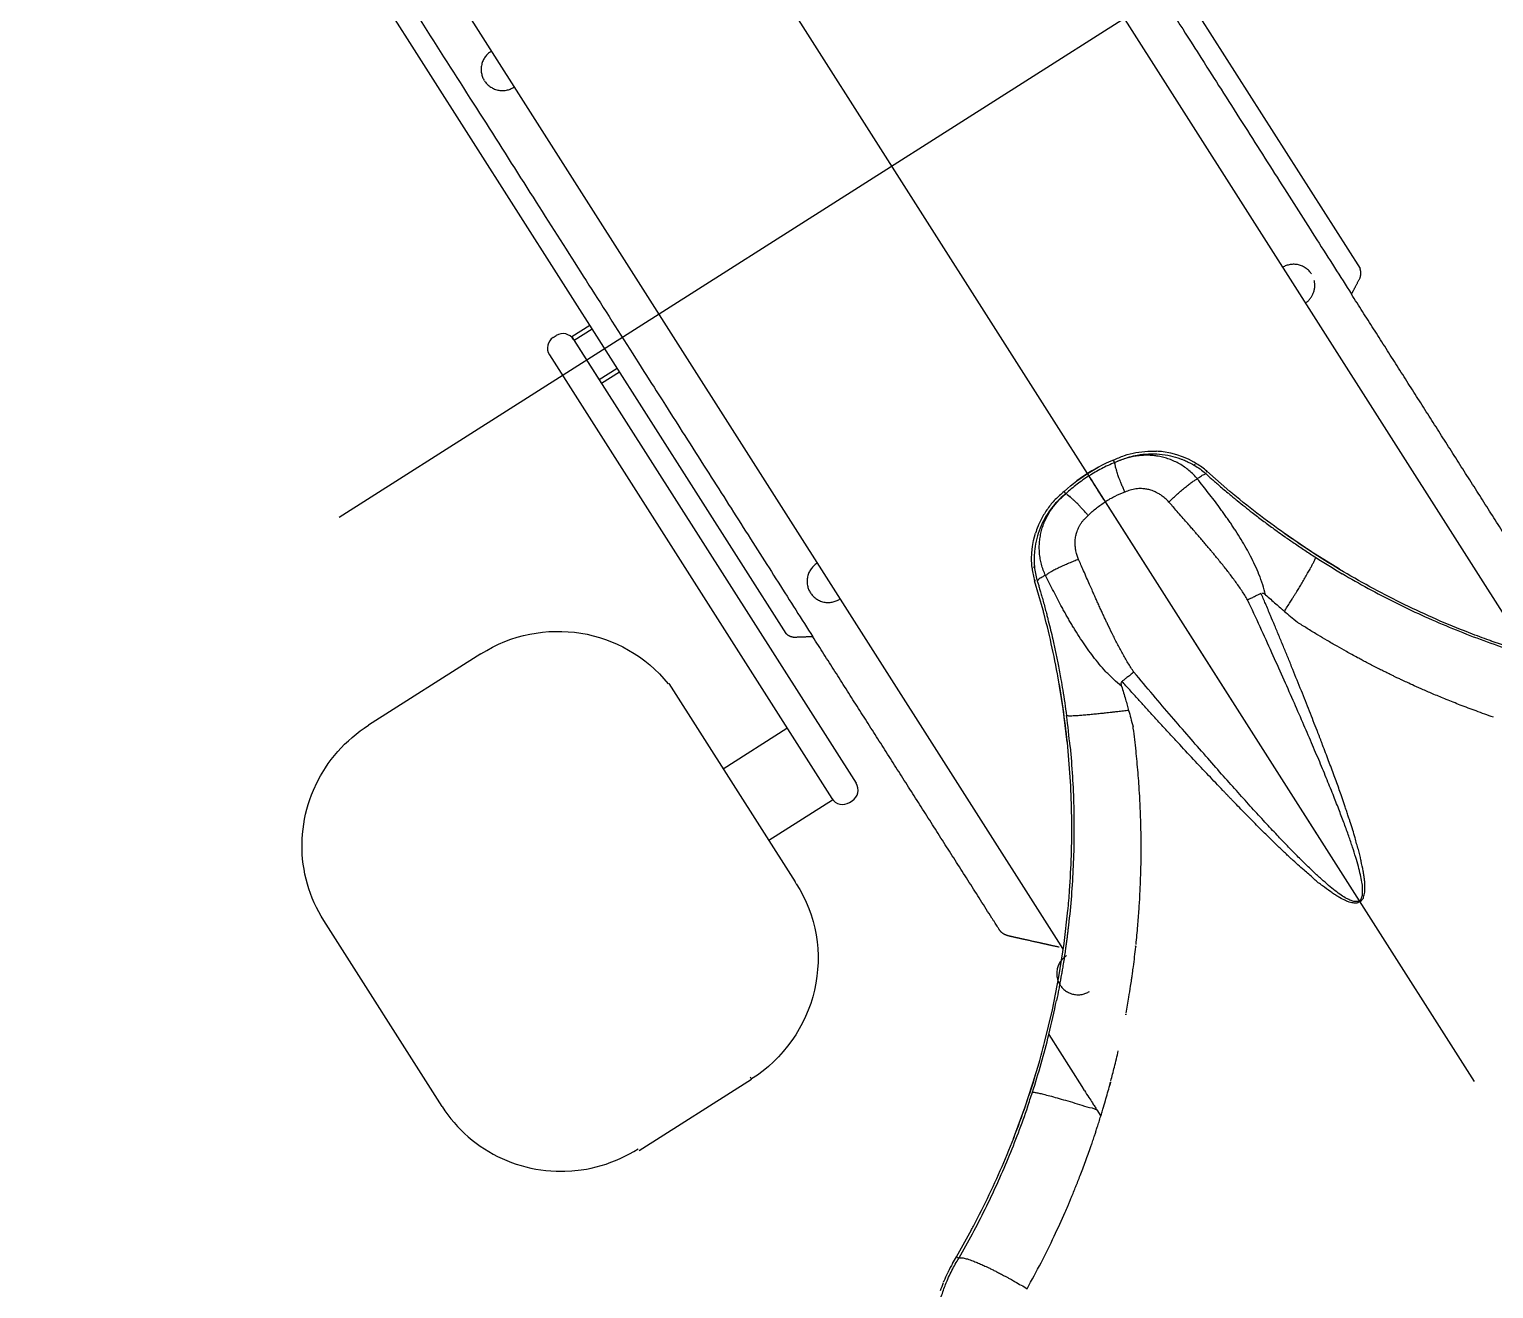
# Model space of a CAD drawing. Header units: millimetres. Extents: x 1145859089 to 1147511753, y -1047484727 to -1047247487.
# Drawn here: x 1147319843.1 to 1147320188.3, y -1047439446.3 to -1047439149.2 of the extents above; entities that cross this region are included whole.
import ezdxf
from ezdxf.xclip import XClip

# ---------------------------------------------------------------- set-up
doc = ezdxf.new("R2010")
doc.units = ezdxf.units.MM
doc.header["$LTSCALE"] = 100
doc.header["$MEASUREMENT"] = 0
doc.header["$XCLIPFRAME"] = 2
doc.linetypes.add('단지배치도$0$CENTER', pattern=[31, 30, -0.5, 0, -0.5])
doc.layers.get('0').update_dxf_attribs({"linetype": 'CONTINUOUS'})
doc.layers.add('XREF', color=135, linetype='CONTINUOUS')
doc.layers.add('단지배치도$0$W240910', color=135, linetype='CONTINUOUS')

# ---------------------------------------------------------------- blocks, each defined once
blk = doc.blocks.new('단지배치도$0$zw$9902')
at = {"layer": '단지배치도$0$W240910', "linetype": '단지배치도$0$CENTER', "ltscale": 50}
for p, q in [((59583, -67511.43), (59911.68, -68028.08)), ((59903.18, -67730.31), (59644.11, -67895.12))]:
    blk.add_line(p, q, dxfattribs=at)
at = {"layer": '단지배치도$0$W240910', "linetype": 'ByBlock', "ltscale": 20}
for p, q in [((59923.98, -67926.31), (59693.78, -67564.47)), ((59754.65, -67631.85), (59884.75, -67836.37)), ((59814.29, -67996.09), (59584.1, -67634.25)), ((59619.34, -67717.94), (59749.44, -67922.45)), ((59703.23, -67849.81), (59699.01, -67852.49)), ((59694.61, -67852.6), (59695.26, -67852.18)), ((59699.01, -67852.49), (59699.56, -67853.36)), ((59699.4, -67853.11), (59765.98, -67957.75)), ((59703.78, -67850.67), (59699.56, -67853.36)), ((59699.56, -67853.36), (59705.44, -67862.6)), ((59693.68, -67856.74), (59760.26, -67961.39)), ((59709.66, -67859.91), (59705.44, -67862.6)), ((59710.21, -67860.78), (59705.99, -67863.46)), ((59705.44, -67862.6), (59705.99, -67863.46)), ((59826.61, -67881.55), (59825.61, -67881.98)), ((59826.88, -67882.14), (59826.61, -67881.55)), ((59840.15, -67879.92), (59838.37, -67879.61)), ((59841.56, -67880.3), (59840.15, -67879.92)), ((59842.94, -67880.77), (59841.56, -67880.3)), ((59844.29, -67881.34), (59842.94, -67880.77)), ((59845.59, -67882.01), (59844.29, -67881.34)), ((59819.49, -67885.4), (59820.26, -67884.89)), ((59820.31, -67884.86), (59819.54, -67885.37)), ((59820.26, -67884.89), (59820.49, -67884.74)), ((59820.49, -67884.74), (59820.31, -67884.86)), ((59820.73, -67884.59), (59820.49, -67884.74)), ((59820.49, -67884.74), (59820.68, -67884.62)), ((59820.49, -67884.74), (59820.84, -67885.29)), ((59820.49, -67884.74), (59820.84, -67885.29)), ((59820.68, -67884.62), (59821.46, -67884.14)), ((59821.51, -67884.11), (59820.73, -67884.59)), ((59821.46, -67884.14), (59822.26, -67883.68)), ((59822.31, -67883.65), (59821.51, -67884.11)), ((59822.26, -67883.68), (59823.07, -67883.23)), ((59823.12, -67883.2), (59822.31, -67883.65)), ((59823.94, -67882.78), (59823.12, -67883.2)), ((59824.77, -67882.37), (59823.94, -67882.78)), ((59825.61, -67881.98), (59824.77, -67882.37)), ((59826.88, -67882.14), (59826.95, -67882.13)), ((59826.98, -67882.12), (59826.95, -67882.13)), ((59827, -67882.12), (59826.98, -67882.12)), ((59827.02, -67882.12), (59827, -67882.12)), ((59827.03, -67882.12), (59827.02, -67882.12)), ((59827.03, -67882.13), (59827.03, -67882.12)), ((59827.03, -67882.13), (59827.03, -67882.13)), ((59846.24, -67882.39), (59845.59, -67882.01)), ((59846.23, -67882.39), (59846.24, -67882.39)), ((59848.65, -67884.19), (59848.65, -67884.19)), ((59854.1, -67888.93), (59848.65, -67884.19)), ((59815.01, -67888.93), (59815.83, -67888.21)), ((59815.83, -67888.21), (59816.53, -67887.61)), ((59816.53, -67887.61), (59817.25, -67887.03)), ((59817.25, -67887.03), (59817.98, -67886.47)), ((59817.98, -67886.47), (59818.73, -67885.93)), ((59818.78, -67885.89), (59818.03, -67886.44)), ((59818.73, -67885.93), (59819.49, -67885.4)), ((59819.54, -67885.37), (59818.78, -67885.89)), ((59821.15, -67885.78), (59820.84, -67885.29)), ((59821.15, -67885.78), (59820.84, -67885.29)), ((59815.43, -67889.43), (59815.01, -67888.93)), ((59815.35, -67889.54), (59815.36, -67889.52)), ((59815.35, -67889.55), (59815.35, -67889.54)), ((59815.35, -67889.55), (59815.35, -67889.55)), ((59815.36, -67889.56), (59815.35, -67889.55)), ((59815.36, -67889.52), (59815.37, -67889.51)), ((59815.37, -67889.51), (59815.39, -67889.48)), ((59815.43, -67889.43), (59815.39, -67889.48)), ((59824.72, -67891.38), (59884.58, -67985.49)), ((59824.72, -67891.38), (59884.58, -67985.49)), ((59807.8, -67900.5), (59808.27, -67898.76)), ((59873.17, -67903.1), (59866.62, -67898.63)), ((59807.38, -67903.39), (59807.54, -67901.94)), ((59807.54, -67901.94), (59807.8, -67900.5)), ((59807.33, -67904.85), (59807.38, -67903.39)), ((59807.39, -67906.31), (59807.33, -67904.85)), ((59879.89, -67907.31), (59873.17, -67903.1)), ((59807.45, -67907.06), (59807.39, -67906.31)), ((59807.45, -67907.06), (59807.45, -67907.06)), ((59808.06, -67910.01), (59808.06, -67910.01)), ((59810.05, -67916.95), (59808.06, -67910.01)), ((59870.01, -67919.81), (59869.98, -67919.79)), ((59870.28, -67919.99), (59870.01, -67919.81)), ((59923.21, -67926.73), (59915.69, -67924.22)), ((59677.53, -67927.24), (59651.05, -67944.08)), ((59814.8, -67940.23), (59813.52, -67932.41)), ((59721.84, -67934.23), (59751.62, -67981.05)), ((59815.76, -67948.1), (59814.8, -67940.23)), ((59646.3, -67947.73), (59647.2, -67946.94)), ((59647.2, -67946.94), (59648.13, -67946.17)), ((59648.13, -67946.17), (59649.08, -67945.44)), ((59649.08, -67945.44), (59650.05, -67944.75)), ((59650.05, -67944.75), (59651.05, -67944.08)), ((59734.63, -67954.35), (59749.69, -67944.77)), ((59831.28, -67944.46), (59831.27, -67944.41)), ((59831.32, -67944.78), (59831.28, -67944.45)), ((59643.01, -67951.21), (59643.79, -67950.3)), ((59643.79, -67950.3), (59644.6, -67949.41)), ((59644.6, -67949.41), (59645.43, -67948.56)), ((59645.43, -67948.56), (59646.3, -67947.73)), ((59639.73, -67956), (59640.88, -67954.11)), ((59640.88, -67954.11), (59641.56, -67953.12)), ((59641.56, -67953.12), (59642.27, -67952.15)), ((59642.27, -67952.15), (59643.01, -67951.21)), ((59638.06, -67959.38), (59638.92, -67957.51)), ((59638.92, -67957.51), (59639.73, -67956)), ((59637.2, -67961.61), (59637.61, -67960.48)), ((59637.61, -67960.48), (59638.06, -67959.38)), ((59880.28, -67960.5), (59879.86, -67959.31)), ((59881.16, -67963.06), (59880.28, -67960.5)), ((59636.22, -67965.05), (59636.5, -67963.89)), ((59636.5, -67963.89), (59636.83, -67962.74)), ((59636.83, -67962.74), (59637.2, -67961.61)), ((59745.37, -67971.22), (59760.42, -67961.64)), ((59764.4, -67962.31), (59765.06, -67961.89)), ((59635.61, -67968.57), (59635.77, -67967.39)), ((59635.77, -67967.39), (59635.97, -67966.22)), ((59635.97, -67966.22), (59636.22, -67965.05)), ((59635.38, -67972.14), (59635.41, -67970.95)), ((59635.41, -67970.95), (59635.49, -67969.76)), ((59635.49, -67969.76), (59635.61, -67968.57)), ((59863.78, -67971), (59862.88, -67970.11)), ((59865.72, -67972.88), (59863.78, -67971)), ((59635.38, -67973.33), (59635.38, -67972.14)), ((59635.44, -67974.52), (59635.38, -67973.33)), ((59635.53, -67975.7), (59635.44, -67974.52)), ((59635.67, -67976.88), (59635.53, -67975.7)), ((59635.85, -67978.06), (59635.67, -67976.88)), ((59636.07, -67979.23), (59635.85, -67978.06)), ((59636.33, -67980.39), (59636.07, -67979.23)), ((59636.64, -67981.54), (59636.33, -67980.39)), ((59636.98, -67982.67), (59636.64, -67981.54)), ((59751.88, -67981.45), (59751.62, -67981.05)), ((59637.37, -67983.8), (59636.98, -67982.67)), ((59637.8, -67984.9), (59637.37, -67983.8)), ((59638.26, -67986), (59637.8, -67984.9)), ((59638.77, -67987.06), (59638.26, -67986)), ((59639.31, -67988.12), (59638.77, -67987.06)), ((59639.89, -67989.15), (59639.31, -67988.12)), ((59815, -67995.58), (59815.91, -67987.7)), ((59884.58, -67985.49), (59884.61, -67985.52)), ((59884.58, -67985.49), (59884.61, -67985.53)), ((59884.61, -67985.52), (59884.64, -67985.56)), ((59884.61, -67985.53), (59884.63, -67985.57)), ((59884.63, -67985.57), (59884.66, -67985.6)), ((59884.64, -67985.56), (59884.66, -67985.6)), ((59884.66, -67985.6), (59884.73, -67985.72)), ((59884.66, -67985.6), (59884.73, -67985.72)), ((59640.5, -67990.15), (59639.89, -67989.15)), ((59668.39, -68033.99), (59640.51, -67990.17)), ((59816.04, -67991.25), (59815.98, -67991.78)), ((59813.78, -68003.41), (59815, -67995.58)), ((59814.79, -67996.88), (59814.29, -67996.09)), ((59812.25, -68011.2), (59813.78, -68003.41)), ((59810.41, -68018.91), (59812.25, -68011.2)), ((59811.41, -68017.02), (59811.4, -68017.01)), ((59811.41, -68017.02), (59819.22, -68029.31)), ((59805.83, -68034.1), (59808.27, -68026.55)), ((59714.85, -68044.36), (59741.32, -68027.52)), ((59741.32, -68027.52), (59741.07, -68027.11)), ((59819.8, -68030.21), (59819.23, -68029.31)), ((59668.4, -68034.01), (59669.06, -68035)), ((59669.06, -68035), (59669.74, -68035.96)), ((59669.74, -68035.96), (59670.47, -68036.89)), ((59670.47, -68036.89), (59671.22, -68037.8)), ((59803.1, -68041.54), (59805.83, -68034.1)), ((59822.72, -68034.8), (59823.65, -68036.27)), ((59823.65, -68036.3), (59823.65, -68036.27)), ((59671.22, -68037.8), (59672.01, -68038.69)), ((59672.01, -68038.69), (59672.84, -68039.54)), ((59672.84, -68039.54), (59673.69, -68040.37)), ((59673.69, -68040.37), (59674.57, -68041.17)), ((59674.57, -68041.17), (59675.48, -68041.93)), ((59675.48, -68041.93), (59676.42, -68042.66)), ((59676.42, -68042.66), (59677.39, -68043.35)), ((59677.39, -68043.35), (59678.37, -68044.01)), ((59678.37, -68044.01), (59679.39, -68044.64)), ((59679.39, -68044.64), (59680.42, -68045.23)), ((59680.42, -68045.23), (59681.48, -68045.78)), ((59681.48, -68045.78), (59682.55, -68046.29)), ((59682.55, -68046.29), (59683.64, -68046.76)), ((59683.64, -68046.76), (59684.75, -68047.2)), ((59684.75, -68047.2), (59685.88, -68047.59)), ((59707.04, -68047.57), (59708.17, -68047.17)), ((59708.17, -68047.17), (59709.29, -68046.73)), ((59709.29, -68046.73), (59710.39, -68046.26)), ((59710.39, -68046.26), (59711.47, -68045.74)), ((59711.47, -68045.74), (59712.54, -68045.19)), ((59712.54, -68045.19), (59713.58, -68044.6)), ((59713.58, -68044.6), (59714.6, -68043.98)), ((59685.88, -68047.59), (59687.02, -68047.95)), ((59687.02, -68047.95), (59688.17, -68048.26)), ((59688.17, -68048.26), (59689.33, -68048.53)), ((59689.33, -68048.53), (59690.5, -68048.76)), ((59690.5, -68048.76), (59691.68, -68048.95)), ((59691.68, -68048.95), (59692.86, -68049.1)), ((59692.86, -68049.1), (59694.05, -68049.2)), ((59694.05, -68049.2), (59695.25, -68049.27)), ((59695.25, -68049.27), (59697.3, -68049.27)), ((59697.3, -68049.27), (59699.01, -68049.19)), ((59699.01, -68049.19), (59701.21, -68048.94)), ((59701.21, -68048.94), (59702.4, -68048.75)), ((59702.4, -68048.75), (59703.57, -68048.52)), ((59703.57, -68048.52), (59704.74, -68048.24)), ((59704.74, -68048.24), (59705.89, -68047.93)), ((59705.89, -68047.93), (59707.04, -68047.57)), ((59789.63, -68069.46), (59793.16, -68063.12)), ((59788.71, -68071.01), (59789.63, -68069.46)), ((59790.18, -68069.79), (59789.63, -68069.46)), ((59790.18, -68069.79), (59790.18, -68069.79))]:
    blk.add_line(p, q, dxfattribs=at)
at = {"layer": '단지배치도$0$W240910'}
for radius in [11431.38, 11931.38]:
    blk.add_arc((57394.29, -57699.4), radius, 251.62775, 321.418131, dxfattribs=at)
at = {"layer": '단지배치도$0$W240910', "linetype": 'ByBlock', "ltscale": 20}
for centre, radius, start, end in [((59696.22, -67855.13), 3, 122.4639, 212.4639), ((59696.87, -67854.72), 3, 32.4639, 122.4639), ((59835.71, -67899.45), 20.02, 82.3596, 86.9755), ((59841.52, -67917.78), 38.51, 117.4198, 122.4733), ((59841.62, -67917.95), 38.71, 112.2642, 117.4304), ((59837.91, -67896.09), 16.03, 47.9365, 58.7083), ((59841.62, -67917.95), 38.71, 127.4974, 132.6635), ((59841.51, -67917.79), 38.51, 122.4544, 127.508), ((59827.37, -67904.76), 20.02, 157.9522, 162.5682), ((59983.03, -67734.74), 201.59, 237.3518, 239.4436), ((59823.39, -67905.33), 16.03, 186.2194, 196.9912), ((59615.75, -67968.4), 201.59, 5.4841, 7.576), ((59763.45, -67959.36), 3, 302.4639, 32.4639), ((59762.79, -67959.78), 3, 212.4639, 302.4639), ((59612.7, -67967.89), 204.69, 346.1128, 348.4221), ((59794.15, -68005.62), 36.03, 349.1781, 349.8458), ((59616.61, -67969.07), 200.61, 342.12, 346.1719), ((59614.3, -67968.31), 203.03, 341.0934, 342.118), ((59823.79, -68090.61), 40.19, 150.8016, 154.0031), ((59823.88, -68090.66), 40.28, 154.5497, 157.4229), ((59824.16, -68090.79), 40.59, 153.9968, 154.5527), ((59823.52, -68090.51), 39.9, 158.0653, 160.9068), ((59823.57, -68090.53), 39.95, 157.4259, 158.065)]:
    blk.add_arc(centre, radius, start, end, dxfattribs=at)
at = {"layer": '단지배치도$0$W240910', "linetype": 'ByBlock', "ltscale": 20, "extrusion": (0, 0, -1)}
for centre, major_axis, ratio, start_param, end_param in [((59695.37, -67955.28), (-28.36, -18.07), 0.987979, 1.571518, 3.03594), ((59723.5, -67999.5), (-28.38, -18.05), 0.987219, 3.141555, 4.712362)]:
    blk.add_ellipse(centre, major_axis=major_axis, ratio=ratio, start_param=start_param, end_param=end_param, dxfattribs=at)
at = {"layer": '단지배치도$0$W240910', "linetype": 'ByBlock', "ltscale": 20}
for points, degree in [([(59748.31, -67631.1), (59836.77, -67770.15), (59882.75, -67842.42)], 2), ([(59621.34, -67711.88), (59709.8, -67850.93), (59755.78, -67923.2)], 2), ([(59882.75, -67842.42), (59883.69, -67840.63), (59884.75, -67838.56)], 2), ([(59924.96, -67908.77), (59903.72, -67875.38), (59882.75, -67842.42)], 2), ([(59845.69, -67882.75), (59845.81, -67882.57), (59846.03, -67882.46), (59846.23, -67882.39)], 3), ([(59848.65, -67884.19), (59848.53, -67884.34), (59848.42, -67884.5), (59848.3, -67884.66)], 3), ([(59808.01, -67906.72), (59807.79, -67906.76), (59807.61, -67906.91), (59807.45, -67907.06)], 3), ([(59808.06, -67910.01), (59808.25, -67909.96), (59808.44, -67909.93), (59808.63, -67909.89)], 3), ([(59755.78, -67923.2), (59753.76, -67923.29), (59751.43, -67923.37)], 2), ([(59797.99, -67989.55), (59776.75, -67956.16), (59755.78, -67923.2)], 2), ([(59801.65, -67993.67), (59807.74, -67995.02), (59813.84, -67996.38)], 2), ([(59801.99, -67993.74), (59807.91, -67995.06), (59813.84, -67996.38)], 2), ([(59831.9, -67996.37), (59831.91, -67996.21), (59831.79, -67995.9), (59831.95, -67995.91)], 3)]:
    blk.add_open_spline(points, degree=degree, dxfattribs=at)
for points, weights in [([(59679.91, -67785.17), (59675.75, -67787.83), (59678.35, -67792.03)], [1, 0.711833891641, 1]), ([(59678.38, -67792.07), (59681.07, -67796.27), (59685.28, -67793.61)], [1, 0.709684285865, 1]), ([(59873.3, -67837.65), (59870.69, -67833.62), (59866.55, -67836.06)], [1, 0.721407071342, 1]), ([(59884.75, -67838.56), (59885.18, -67837.46), (59884.75, -67836.37)], [1, 0.930141413794, 1]), ([(59871.86, -67844.54), (59874.77, -67842.6), (59873.96, -67839.19)], [1, 0.820219563197, 1]), ([(59756.73, -67905.92), (59752.53, -67908.61), (59755.2, -67912.83)], [1, 0.708093794143, 1]), ([(59755.2, -67912.83), (59757.89, -67917.02), (59762.1, -67914.36)], [1, 0.709684276823, 1]), ([(59751.43, -67923.37), (59750.26, -67923.3), (59749.44, -67922.45)], [1, 0.930141413794, 1]), ([(59799.77, -67992.35), (59799.77, -67992.35), (59797.99, -67989.55)], [1, 0.935319001987, 0.985547451024]), ([(59801.65, -67993.67), (59800.44, -67993.4), (59799.77, -67992.35)], [1, 0.923879950601, 1]), ([(59815.59, -67998.43), (59811.4, -68001.1), (59814.04, -68005.31)], [1, 0.71001785801, 1]), ([(59814.07, -68005.36), (59816.77, -68009.53), (59820.96, -68006.87)], [1, 0.710486072338, 1])]:
    blk.add_rational_spline(points, weights, degree=2, dxfattribs=at)
for points, knots in [([(59826.61, -67881.55), (59827.47, -67881.17), (59829.19, -67880.4), (59831.94, -67879.71), (59834.48, -67879.41), (59836.1, -67879.43), (59836.77, -67879.46)], [0, 0, 0, 0, 2.821021, 5.64201, 8.463026, 10.479056, 10.479056, 10.479056, 10.479056]), ([(59826.88, -67882.14), (59827.45, -67881.86), (59828.61, -67881.35), (59830.41, -67880.76), (59832.52, -67880.28), (59834.89, -67880.03), (59836.66, -67880.07), (59837.51, -67880.15)], [0, 0, 0, 0, 1.900808, 3.804166, 5.675249, 8.373991, 10.950317, 10.950317, 10.950317, 10.950317]), ([(59846.41, -67885.95), (59846.1, -67885.63), (59845.5, -67884.92), (59844.48, -67884.01), (59843.38, -67883.16), (59842.24, -67882.44), (59841.02, -67881.82), (59839.79, -67881.31), (59838.51, -67880.91), (59837.24, -67880.63), (59835.96, -67880.46), (59834.67, -67880.39), (59833.33, -67880.43), (59832.01, -67880.57), (59830.7, -67880.82), (59829.44, -67881.16), (59828.21, -67881.6), (59827.42, -67881.94), (59827.03, -67882.13)], [0, 0, 0, 0, 1.340952, 2.779651, 4.092707, 5.504928, 6.813895, 8.196145, 9.491286, 10.841501, 12.085355, 13.375096, 14.709017, 16.085193, 17.377777, 18.694059, 19.988712, 21.289505, 21.289505, 21.289505, 21.289505]), ([(59837.51, -67880.15), (59838.37, -67880.23), (59840.04, -67880.49), (59841.77, -67881), (59842.85, -67881.39), (59843.32, -67881.58), (59843.82, -67881.79), (59844.23, -67881.99), (59844.61, -67882.17), (59844.96, -67882.36), (59845.33, -67882.51), (59845.54, -67882.76), (59845.69, -67882.75)], [0, 0, 0, 0, 2.590685, 5.028164, 5.406506, 6.050409, 6.549971, 7.020568, 7.41636, 7.812284, 8.19219, 8.645427, 8.645427, 8.645427, 8.645427]), ([(59827.2, -67883.42), (59827.12, -67883.27), (59827.1, -67882.96), (59827.01, -67882.55), (59826.97, -67882.26), (59827.03, -67882.13)], [0, 0, 0, 0, 0.515784, 0.895389, 1.311072, 1.311072, 1.311072, 1.311072]), ([(59829.32, -67889.11), (59829.25, -67888.84), (59829, -67888.28), (59828.64, -67887.47), (59828.32, -67886.72), (59828.1, -67886.14), (59827.93, -67885.67), (59827.78, -67885.24), (59827.6, -67884.71), (59827.38, -67884.11), (59827.32, -67883.64), (59827.2, -67883.42)], [0, 0, 0, 0, 0.84973, 1.811822, 2.679155, 3.297572, 3.677517, 4.151084, 4.689359, 5.34023, 6.073727, 6.073727, 6.073727, 6.073727]), ([(59845.69, -67882.75), (59846.16, -67883.02), (59847.06, -67883.62), (59847.9, -67884.3), (59848.29, -67884.66)], [0, 0, 0, 0, 1.615349, 3.231144, 3.231144, 3.231144, 3.231144]), ([(59846.4, -67885.96), (59846.54, -67885.78), (59846.91, -67885.61), (59847.39, -67885.28), (59847.72, -67884.97), (59848.4, -67884.83), (59848.3, -67884.66)], [0, 0, 0, 0, 0.678711, 1.166358, 1.692573, 2.298362, 2.298362, 2.298362, 2.298362]), ([(59848.3, -67884.66), (59848.51, -67884.84), (59848.95, -67885.25), (59849.67, -67885.88), (59850.48, -67886.6), (59851.42, -67887.41), (59852.47, -67888.31), (59853.4, -67889.1), (59854.12, -67889.7), (59854.59, -67890.09), (59854.99, -67890.42), (59855.39, -67890.75), (59856.82, -67891.92), (59858.95, -67893.62), (59861.75, -67895.76), (59864.33, -67897.68), (59866.81, -67899.46), (59869.33, -67901.21), (59871.72, -67902.82), (59873.43, -67903.93), (59874.28, -67904.47)], [0, 0, 0, 0, 0.842833, 1.804421, 2.884607, 4.083231, 5.523702, 7.025981, 7.735048, 8.349304, 8.868817, 9.293642, 9.903768, 14.416924, 17.467389, 20.452732, 24.07324, 26.614897, 29.66509, 32.71727, 32.71727, 32.71727, 32.71727]), ([(59821.51, -67886.34), (59821.4, -67886.26), (59821.34, -67886.03), (59821.19, -67885.86), (59821.12, -67885.84)], [0, 0, 0, 0, 0.4325309, 0.6424954, 0.6424954, 0.6424954, 0.6424954]), ([(59821.51, -67886.34), (59821.48, -67886.2), (59821.3, -67886.06), (59821.21, -67885.85), (59821.22, -67885.78)], [0, 0, 0, 0, 0.4325309, 0.6424954, 0.6424954, 0.6424954, 0.6424954]), ([(59824.72, -67891.38), (59824.56, -67891.13), (59824.22, -67890.6), (59823.68, -67889.75), (59823.15, -67888.92), (59822.65, -67888.14), (59822.26, -67887.52), (59821.95, -67887.04), (59821.74, -67886.67), (59821.54, -67886.48), (59821.51, -67886.34)], [0, 0, 0, 0, 0.888079, 1.897213, 2.997408, 3.850552, 4.691672, 5.183893, 5.56457, 5.971214, 5.971214, 5.971214, 5.971214]), ([(59824.72, -67891.38), (59824.56, -67891.13), (59824.22, -67890.6), (59823.68, -67889.75), (59823.15, -67888.92), (59822.65, -67888.13), (59822.26, -67887.52), (59821.96, -67887.03), (59821.71, -67886.69), (59821.62, -67886.42), (59821.51, -67886.34)], [0, 0, 0, 0, 0.888079, 1.897213, 2.997408, 3.850552, 4.691672, 5.183893, 5.56457, 5.971214, 5.971214, 5.971214, 5.971214]), ([(59839.69, -67891.45), (59839.49, -67891.2), (59838.99, -67890.71), (59838.22, -67890.06), (59837.53, -67889.6), (59836.95, -67889.27), (59836.42, -67889), (59835.81, -67888.76), (59835.23, -67888.58), (59834.6, -67888.42), (59833.74, -67888.28), (59832.81, -67888.25), (59831.94, -67888.32), (59831.26, -67888.44), (59830.37, -67888.66), (59829.75, -67888.94), (59829.32, -67889.11)], [0, 0, 0, 0, 0.950726, 2.088541, 3.021138, 3.439598, 4.08209, 4.809872, 5.399123, 5.910074, 6.775343, 7.994087, 8.693267, 9.382521, 10.069396, 11.434856, 11.434856, 11.434856, 11.434856]), ([(59839.69, -67891.45), (59839.98, -67891.16), (59840.57, -67890.59), (59841.49, -67889.74), (59842.44, -67888.91), (59843.37, -67888.13), (59844.25, -67887.42), (59845.07, -67886.83), (59845.73, -67886.29), (59846.27, -67886.13), (59846.41, -67885.95)], [0, 0, 0, 0, 1.208141, 2.475427, 3.751648, 4.985432, 6.129942, 7.146707, 8.007591, 8.695035, 8.695035, 8.695035, 8.695035]), ([(59862.47, -67913.3), (59862.27, -67912.51), (59861.85, -67910.88), (59860.99, -67908.55), (59860.02, -67906.33), (59859, -67904.27), (59857.92, -67902.27), (59856.74, -67900.27), (59855.71, -67898.63), (59854.87, -67897.35), (59854.27, -67896.45), (59853.64, -67895.53), (59852.99, -67894.61), (59852.31, -67893.67), (59851.43, -67892.46), (59850.36, -67891.01), (59849.06, -67889.33), (59847.76, -67887.64), (59846.84, -67886.54), (59846.4, -67885.96)], [0, 0, 0, 0, 2.462915, 5.043509, 7.428788, 9.732127, 11.929211, 14.247328, 16.687768, 17.75166, 18.838286, 19.947814, 21.080417, 22.236273, 23.415554, 25.568459, 27.652234, 29.781936, 31.958689, 31.958689, 31.958689, 31.958689]), ([(59815.01, -67888.93), (59814.3, -67889.55), (59812.87, -67890.78), (59811.09, -67892.98), (59809.74, -67895.16), (59809.06, -67896.62), (59808.81, -67897.25)], [0, 0, 0, 0, 2.821021, 5.64201, 8.463026, 10.479056, 10.479056, 10.479056, 10.479056]), ([(59815.43, -67889.43), (59814.94, -67889.82), (59813.98, -67890.66), (59812.68, -67892.04), (59811.36, -67893.75), (59810.12, -67895.79), (59809.41, -67897.41), (59809.12, -67898.21)], [0, 0, 0, 0, 1.900808, 3.804166, 5.675249, 8.373991, 10.950317, 10.950317, 10.950317, 10.950317]), ([(59810.61, -67908.73), (59810.44, -67908.31), (59810.06, -67907.47), (59809.66, -67906.16), (59809.36, -67904.8), (59809.19, -67903.47), (59809.14, -67902.1), (59809.21, -67900.77), (59809.39, -67899.44), (59809.67, -67898.17), (59810.06, -67896.93), (59810.54, -67895.74), (59811.14, -67894.54), (59811.84, -67893.4), (59812.62, -67892.33), (59813.46, -67891.33), (59814.38, -67890.4), (59815.02, -67889.83), (59815.36, -67889.56)], [0, 0, 0, 0, 1.340952, 2.779651, 4.092707, 5.504928, 6.813895, 8.196145, 9.491286, 10.841501, 12.085355, 13.375096, 14.709017, 16.085193, 17.377777, 18.694059, 19.988712, 21.289505, 21.289505, 21.289505, 21.289505]), ([(59816.46, -67890.26), (59816.36, -67890.12), (59816.08, -67889.97), (59815.74, -67889.72), (59815.5, -67889.55), (59815.36, -67889.56)], [0, 0, 0, 0, 0.515784, 0.895389, 1.311072, 1.311072, 1.311072, 1.311072]), ([(59820.71, -67894.59), (59820.49, -67894.41), (59820.1, -67893.95), (59819.51, -67893.28), (59818.97, -67892.67), (59818.53, -67892.22), (59818.19, -67891.87), (59817.85, -67891.55), (59817.45, -67891.17), (59817.01, -67890.71), (59816.6, -67890.46), (59816.46, -67890.26)], [0, 0, 0, 0, 0.84973, 1.811822, 2.679155, 3.297572, 3.677517, 4.151084, 4.689359, 5.34023, 6.073727, 6.073727, 6.073727, 6.073727]), ([(59820.71, -67894.59), (59821.3, -67893.97), (59822.6, -67892.85), (59823.99, -67891.84), (59824.72, -67891.38)], [0, 0, 0, 0, 2.568403, 5.14271, 5.14271, 5.14271, 5.14271]), ([(59829.32, -67889.11), (59828.51, -67889.38), (59826.94, -67890.09), (59825.44, -67890.92), (59824.72, -67891.38)], [0, 0, 0, 0, 2.568403, 5.14271, 5.14271, 5.14271, 5.14271]), ([(59858.27, -67914.54), (59857.83, -67913.78), (59856.89, -67912.31), (59855.38, -67910.17), (59853.81, -67908.07), (59852.2, -67906.03), (59850.92, -67904.46), (59850, -67903.35), (59849.43, -67902.66), (59848.82, -67901.94), (59848.15, -67901.15), (59847.44, -67900.31), (59846.72, -67899.48), (59846.12, -67898.78), (59845.52, -67898.09), (59844.8, -67897.27), (59843.87, -67896.2), (59842.79, -67894.97), (59841.68, -67893.7), (59840.64, -67892.52), (59839.99, -67891.79), (59839.69, -67891.45)], [0, 0, 0, 0, 2.620047, 5.238556, 7.857918, 10.475204, 13.057656, 13.917577, 14.813958, 15.746831, 16.716323, 17.933294, 19.060369, 19.989619, 20.720958, 21.807982, 23.260058, 24.950962, 26.740095, 28.317811, 29.673642, 29.673642, 29.673642, 29.673642]), ([(59915.8, -67924.26), (59914.29, -67923.72), (59910.22, -67922.22), (59903.66, -67919.55), (59896.19, -67916.15), (59888.86, -67912.44), (59881.69, -67908.44), (59874.69, -67904.15), (59867.87, -67899.58), (59861.24, -67894.72), (59856.7, -67891.11), (59854.35, -67889.14), (59854.1, -67888.93)], [0, 0, 0, 0, 4.813028, 13.021974, 21.231053, 29.440321, 37.649824, 45.859591, 54.069635, 62.279945, 70.490483, 71.478028, 71.478028, 71.478028, 71.478028]), ([(59818.43, -67904.97), (59818.29, -67904.69), (59818.06, -67904.03), (59817.79, -67903.06), (59817.67, -67902.23), (59817.62, -67901.57), (59817.6, -67900.97), (59817.64, -67900.32), (59817.72, -67899.72), (59817.85, -67899.07), (59818.08, -67898.24), (59818.45, -67897.38), (59818.88, -67896.63), (59819.28, -67896.06), (59819.85, -67895.35), (59820.38, -67894.9), (59820.71, -67894.59)], [0, 0, 0, 0, 0.950726, 2.088541, 3.021138, 3.439598, 4.08209, 4.809872, 5.399123, 5.910074, 6.775343, 7.994087, 8.693267, 9.382521, 10.069396, 11.434856, 11.434856, 11.434856, 11.434856]), ([(59809.12, -67898.21), (59808.83, -67899.03), (59808.36, -67900.64), (59808.08, -67902.43), (59807.98, -67903.58), (59807.95, -67904.08), (59807.94, -67904.62), (59807.94, -67905.08), (59807.94, -67905.5), (59807.96, -67905.89), (59807.95, -67906.29), (59808.08, -67906.59), (59808.01, -67906.72)], [0, 0, 0, 0, 2.590685, 5.028164, 5.406506, 6.050409, 6.549971, 7.020568, 7.41636, 7.812284, 8.19219, 8.645427, 8.645427, 8.645427, 8.645427]), ([(59818.43, -67904.97), (59818.05, -67905.11), (59817.28, -67905.41), (59816.12, -67905.88), (59814.97, -67906.38), (59813.86, -67906.9), (59812.85, -67907.39), (59811.97, -67907.89), (59811.2, -67908.26), (59810.83, -67908.68), (59810.61, -67908.73)], [0, 0, 0, 0, 1.208141, 2.475427, 3.751648, 4.985432, 6.129942, 7.146707, 8.007591, 8.695035, 8.695035, 8.695035, 8.695035]), ([(59831.47, -67931.59), (59830.97, -67930.87), (59830.04, -67929.39), (59828.74, -67927.12), (59827.51, -67924.81), (59826.33, -67922.48), (59825.46, -67920.66), (59824.84, -67919.35), (59824.46, -67918.54), (59824.07, -67917.69), (59823.63, -67916.75), (59823.18, -67915.74), (59822.73, -67914.75), (59822.35, -67913.9), (59821.98, -67913.06), (59821.53, -67912.07), (59820.97, -67910.78), (59820.31, -67909.27), (59819.63, -67907.73), (59819, -67906.28), (59818.61, -67905.39), (59818.43, -67904.97)], [0, 0, 0, 0, 2.620047, 5.238556, 7.857918, 10.475204, 13.057656, 13.917577, 14.813958, 15.746831, 16.716323, 17.933294, 19.060369, 19.989619, 20.720958, 21.807982, 23.260058, 24.950962, 26.740095, 28.317811, 29.673642, 29.673642, 29.673642, 29.673642]), ([(59872.24, -67908.53), (59872.34, -67908.34), (59872.54, -67908), (59872.83, -67907.49), (59873.15, -67906.92), (59873.48, -67906.3), (59873.73, -67905.84), (59873.84, -67905.62)], [0, 0, 0, 0, 0.63209, 1.19498, 1.758934, 2.578088, 3.319001, 3.319001, 3.319001, 3.319001]), ([(59873.84, -67905.62), (59873.91, -67905.48), (59874.03, -67905.23), (59874.17, -67904.86), (59874.32, -67904.6), (59874.28, -67904.47)], [0, 0, 0, 0, 0.461746, 0.831383, 1.231302, 1.231302, 1.231302, 1.231302]), ([(59808.01, -67906.72), (59808.05, -67907.26), (59808.22, -67908.33), (59808.48, -67909.37), (59808.64, -67909.89)], [0, 0, 0, 0, 1.615349, 3.231144, 3.231144, 3.231144, 3.231144]), ([(59810.61, -67908.73), (59810.39, -67908.77), (59810.09, -67909.04), (59809.58, -67909.33), (59809.16, -67909.5), (59808.74, -67910.06), (59808.63, -67909.89)], [0, 0, 0, 0, 0.678711, 1.166358, 1.692573, 2.298362, 2.298362, 2.298362, 2.298362]), ([(59828.57, -67934.87), (59827.94, -67934.35), (59826.64, -67933.28), (59824.9, -67931.51), (59823.29, -67929.69), (59821.86, -67927.9), (59820.51, -67926.07), (59819.2, -67924.16), (59818.15, -67922.53), (59817.35, -67921.22), (59816.79, -67920.29), (59816.22, -67919.34), (59815.66, -67918.35), (59815.09, -67917.35), (59814.37, -67916.04), (59813.52, -67914.45), (59812.54, -67912.56), (59811.56, -67910.67), (59810.96, -67909.36), (59810.61, -67908.73)], [0, 0, 0, 0, 2.462915, 5.043509, 7.428788, 9.732127, 11.929211, 14.247328, 16.687768, 17.75166, 18.838286, 19.947814, 21.080417, 22.236273, 23.415554, 25.568459, 27.652234, 29.781936, 31.958689, 31.958689, 31.958689, 31.958689]), ([(59869.68, -67912.82), (59869.78, -67912.65), (59869.99, -67912.31), (59870.3, -67911.79), (59870.62, -67911.27), (59871.05, -67910.55), (59871.59, -67909.64), (59872.02, -67908.9), (59872.24, -67908.53)], [0, 0, 0, 0, 0.608735, 1.196476, 1.804823, 2.430024, 3.712517, 4.999051, 4.999051, 4.999051, 4.999051]), ([(59880.55, -67908.33), (59882.57, -67909.53), (59886.66, -67911.84), (59892.92, -67915.11), (59899.29, -67918.15), (59905.74, -67920.97), (59912.26, -67923.54), (59916.64, -67925.1), (59918.85, -67925.84)], [0, 0, 0, 0, 7.03896, 14.10801, 21.174538, 28.209375, 35.209065, 42.188337, 42.188337, 42.188337, 42.188337]), ([(59808.63, -67909.89), (59808.71, -67910.16), (59808.89, -67910.73), (59809.16, -67911.66), (59809.46, -67912.69), (59809.81, -67913.88), (59810.18, -67915.21), (59810.49, -67916.39), (59810.74, -67917.3), (59810.89, -67917.89), (59811.02, -67918.4), (59811.15, -67918.9), (59811.6, -67920.69), (59812.24, -67923.34), (59812.99, -67926.78), (59813.63, -67929.93), (59814.19, -67932.93), (59814.71, -67935.96), (59815.15, -67938.8), (59815.44, -67940.82), (59815.57, -67941.83)], [0, 0, 0, 0, 0.842833, 1.804421, 2.884607, 4.083231, 5.523702, 7.025981, 7.735048, 8.349304, 8.868817, 9.293642, 9.903768, 14.416924, 17.467389, 20.452732, 24.07324, 26.614897, 29.66509, 32.71727, 32.71727, 32.71727, 32.71727]), ([(59858.27, -67914.54), (59858.56, -67914.31), (59859.22, -67914.07), (59860.06, -67913.6), (59860.78, -67913.23), (59861.22, -67913.02), (59861.41, -67912.92)], [0, 0, 0, 0, 1.097384, 2.068671, 2.884035, 3.531905, 3.531905, 3.531905, 3.531905]), ([(59885.36, -67983.71), (59885.35, -67983.31), (59885.41, -67982.43), (59885.19, -67980.98), (59884.86, -67979.27), (59884.36, -67977.33), (59883.73, -67975.16), (59882.98, -67972.77), (59882.08, -67970.15), (59881.04, -67967.29), (59879.87, -67964.18), (59878.51, -67960.72), (59876.96, -67956.88), (59875.21, -67952.65), (59873.3, -67948.13), (59871.21, -67943.3), (59868.96, -67938.14), (59866.52, -67932.65), (59863.93, -67926.87), (59861.17, -67920.8), (59859.26, -67916.65), (59858.27, -67914.54)], [0, 0, 0, 0, 1.177409, 2.643447, 4.392353, 6.402399, 8.652648, 11.147844, 13.918543, 16.968362, 20.285919, 23.871662, 28.126176, 32.706012, 37.611441, 42.842664, 48.503904, 54.503192, 60.84036, 67.513769, 74.523857, 74.523857, 74.523857, 74.523857]), ([(59862.47, -67913.3), (59862.31, -67913.16), (59862, -67912.93), (59861.57, -67912.85), (59861.41, -67912.92)], [0, 0, 0, 0, 0.64244, 1.162556, 1.162556, 1.162556, 1.162556]), ([(59874.65, -67945.35), (59874.04, -67943.83), (59872.83, -67940.69), (59870.9, -67935.87), (59869.24, -67931.74), (59867.86, -67928.36), (59866.81, -67925.8), (59865.74, -67923.21), (59864.69, -67920.67), (59863.61, -67918.07), (59862.52, -67915.51), (59861.78, -67913.74), (59861.41, -67912.92)], [0, 0, 0, 0, 4.920026, 10.105142, 15.555833, 18.290327, 21.053353, 23.86343, 26.697012, 29.293562, 32.325258, 35.031877, 35.031877, 35.031877, 35.031877]), ([(59862.47, -67913.3), (59863.29, -67914.02), (59864.46, -67915.05), (59865.79, -67916.21), (59866.47, -67916.8), (59866.79, -67917.08), (59866.95, -67917.22)], [0, 0, 0, 0, 3.260077, 4.675784, 5.316948, 5.948888, 5.948888, 5.948888, 5.948888]), ([(59866.95, -67917.22), (59867.17, -67916.86), (59867.63, -67916.13), (59868.18, -67915.25), (59868.6, -67914.57), (59868.85, -67914.16), (59869.14, -67913.71), (59869.4, -67913.27), (59869.6, -67912.94), (59869.68, -67912.82)], [0, 0, 0, 0, 1.260417, 2.580742, 3.129728, 3.651886, 4.0175, 4.745857, 5.177531, 5.177531, 5.177531, 5.177531]), ([(59815.9, -67987.82), (59816.05, -67986.22), (59816.41, -67981.9), (59816.78, -67974.83), (59816.86, -67966.61), (59816.61, -67958.41), (59816.03, -67950.22), (59815.11, -67942.06), (59813.85, -67933.94), (59812.27, -67925.88), (59810.92, -67920.24), (59810.13, -67917.27), (59810.05, -67916.95)], [0, 0, 0, 0, 4.813028, 13.021974, 21.231053, 29.440321, 37.649824, 45.859591, 54.069635, 62.279945, 70.490483, 71.478028, 71.478028, 71.478028, 71.478028]), ([(59866.95, -67917.22), (59867.42, -67917.62), (59868.41, -67918.5), (59869.48, -67919.3), (59869.98, -67919.79)], [0, 0, 0, 0, 1.871049, 3.972683, 3.972683, 3.972683, 3.972683]), ([(59874.89, -67922.85), (59874.11, -67922.38), (59872.57, -67921.44), (59871.05, -67920.46), (59870.28, -67919.99)], [0, 0, 0, 0, 2.717182, 5.419443, 5.419443, 5.419443, 5.419443]), ([(59879.33, -67925.46), (59878.55, -67925.02), (59877.07, -67924.15), (59875.59, -67923.27), (59874.89, -67922.85)], [0, 0, 0, 0, 2.696224, 5.157327, 5.157327, 5.157327, 5.157327]), ([(59884.18, -67928.15), (59883.3, -67927.66), (59881.67, -67926.8), (59880.07, -67925.88), (59879.33, -67925.46)], [0, 0, 0, 0, 3.009942, 5.542552, 5.542552, 5.542552, 5.542552]), ([(59886.3, -67929.28), (59885.95, -67929.11), (59885.25, -67928.72), (59884.54, -67928.35), (59884.18, -67928.15)], [0, 0, 0, 0, 1.16775, 2.404075, 2.404075, 2.404075, 2.404075]), ([(59916.2, -67942.18), (59914.82, -67941.72), (59912.22, -67940.77), (59908.51, -67939.38), (59905.21, -67938.06), (59902.31, -67936.86), (59899.79, -67935.77), (59897.66, -67934.82), (59895.96, -67934.04), (59894.66, -67933.43), (59893.73, -67932.99), (59893.08, -67932.68), (59892.58, -67932.44), (59892.13, -67932.22), (59891.6, -67931.96), (59891.11, -67931.72), (59890.65, -67931.5), (59890.28, -67931.31), (59889.63, -67930.99), (59888.7, -67930.52), (59887.5, -67929.91), (59886.7, -67929.47), (59886.3, -67929.28)], [0, 0, 0, 0, 4.356619, 8.311592, 11.863963, 15.01231, 17.754917, 20.089936, 22.015532, 23.363235, 24.395181, 25.10987, 25.506331, 26.068293, 26.60025, 27.274247, 27.711141, 28.128603, 28.526656, 29.883783, 31.24589, 32.588293, 32.588293, 32.588293, 32.588293]), ([(59831.47, -67931.59), (59831.14, -67931.75), (59830.64, -67932.25), (59829.86, -67932.8), (59829.23, -67933.31), (59828.84, -67933.61), (59828.68, -67933.75)], [0, 0, 0, 0, 1.097384, 2.068671, 2.884035, 3.531905, 3.531905, 3.531905, 3.531905]), ([(59882.64, -67985.44), (59882.29, -67985.26), (59881.47, -67984.93), (59880.24, -67984.13), (59878.84, -67983.1), (59877.29, -67981.82), (59875.6, -67980.34), (59873.75, -67978.64), (59871.75, -67976.72), (59869.6, -67974.57), (59867.29, -67972.19), (59864.73, -67969.49), (59861.91, -67966.46), (59858.82, -67963.08), (59855.54, -67959.43), (59852.04, -67955.5), (59848.32, -67951.27), (59844.38, -67946.74), (59840.25, -67941.94), (59835.91, -67936.87), (59832.97, -67933.38), (59831.47, -67931.59)], [0, 0, 0, 0, 1.177409, 2.643447, 4.392353, 6.402399, 8.652648, 11.147844, 13.918543, 16.968362, 20.285919, 23.871662, 28.126176, 32.706012, 37.611441, 42.842664, 48.503904, 54.503192, 60.84036, 67.513769, 74.523857, 74.523857, 74.523857, 74.523857]), ([(59828.57, -67934.87), (59828.51, -67934.66), (59828.43, -67934.29), (59828.54, -67933.86), (59828.68, -67933.75)], [0, 0, 0, 0, 0.64244, 1.162556, 1.162556, 1.162556, 1.162556]), ([(59828.57, -67934.87), (59828.88, -67935.91), (59829.31, -67937.41), (59829.8, -67939.11), (59830.05, -67939.97), (59830.17, -67940.38), (59830.22, -67940.58)], [0, 0, 0, 0, 3.260077, 4.675784, 5.316948, 5.948888, 5.948888, 5.948888, 5.948888]), ([(59852.45, -67959.48), (59851.32, -67958.28), (59848.99, -67955.86), (59845.44, -67952.07), (59842.41, -67948.81), (59839.93, -67946.13), (59838.05, -67944.09), (59836.16, -67942.03), (59834.31, -67940), (59832.41, -67937.91), (59830.56, -67935.84), (59829.26, -67934.43), (59828.68, -67933.75)], [0, 0, 0, 0, 4.920026, 10.105142, 15.555833, 18.290327, 21.053353, 23.86343, 26.697012, 29.293562, 32.325258, 35.031877, 35.031877, 35.031877, 35.031877]), ([(59816.8, -67941.91), (59816.64, -67941.91), (59816.36, -67941.92), (59815.97, -67941.89), (59815.67, -67941.91), (59815.57, -67941.83)], [0, 0, 0, 0, 0.461746, 0.831383, 1.231302, 1.231302, 1.231302, 1.231302]), ([(59820.11, -67941.69), (59819.9, -67941.71), (59819.5, -67941.74), (59818.92, -67941.79), (59818.27, -67941.83), (59817.56, -67941.88), (59817.04, -67941.9), (59816.8, -67941.91)], [0, 0, 0, 0, 0.63209, 1.19498, 1.758934, 2.578088, 3.319001, 3.319001, 3.319001, 3.319001]), ([(59825.08, -67941.19), (59824.88, -67941.21), (59824.48, -67941.26), (59823.89, -67941.32), (59823.28, -67941.38), (59822.45, -67941.47), (59821.39, -67941.57), (59820.54, -67941.65), (59820.11, -67941.69)], [0, 0, 0, 0, 0.608735, 1.196476, 1.804823, 2.430024, 3.712517, 4.999051, 4.999051, 4.999051, 4.999051]), ([(59830.22, -67940.58), (59829.81, -67940.64), (59828.95, -67940.74), (59827.92, -67940.86), (59827.13, -67940.96), (59826.65, -67941.01), (59826.11, -67941.07), (59825.61, -67941.13), (59825.22, -67941.18), (59825.08, -67941.19)], [0, 0, 0, 0, 1.260417, 2.580742, 3.129728, 3.651886, 4.0175, 4.745857, 5.177531, 5.177531, 5.177531, 5.177531]), ([(59830.22, -67940.58), (59830.39, -67941.18), (59830.77, -67942.45), (59831.03, -67943.75), (59831.27, -67944.41)], [0, 0, 0, 0, 1.871049, 3.972683, 3.972683, 3.972683, 3.972683]), ([(59831.96, -67950.16), (59831.86, -67949.26), (59831.67, -67947.46), (59831.43, -67945.67), (59831.32, -67944.78)], [0, 0, 0, 0, 2.717182, 5.419443, 5.419443, 5.419443, 5.419443]), ([(59879.86, -67959.31), (59879.5, -67958.18), (59878.62, -67955.91), (59877.33, -67952.36), (59876.32, -67949.72), (59875.68, -67948.03), (59875.43, -67947.37), (59875.17, -67946.7), (59874.91, -67946.03), (59874.74, -67945.58), (59874.65, -67945.35)], [0, 0, 0, 0, 3.540286, 7.316158, 11.327899, 12.029319, 12.736871, 13.450556, 14.170375, 14.89633, 14.89633, 14.89633, 14.89633]), ([(59816.41, -67949.14), (59816.63, -67951.47), (59817, -67956.16), (59817.31, -67963.21), (59817.37, -67970.27), (59817.18, -67977.31), (59816.75, -67984.3), (59816.31, -67988.94), (59816.04, -67991.25)], [0, 0, 0, 0, 7.03896, 14.10801, 21.174538, 28.209375, 35.209065, 42.188337, 42.188337, 42.188337, 42.188337]), ([(59832.44, -67955.29), (59832.37, -67954.4), (59832.21, -67952.69), (59832.05, -67950.97), (59831.96, -67950.16)], [0, 0, 0, 0, 2.696224, 5.157327, 5.157327, 5.157327, 5.157327]), ([(59832.82, -67960.82), (59832.75, -67959.82), (59832.66, -67957.98), (59832.51, -67956.13), (59832.44, -67955.29)], [0, 0, 0, 0, 3.009942, 5.542552, 5.542552, 5.542552, 5.542552]), ([(59832.95, -67963.22), (59832.94, -67962.83), (59832.88, -67962.03), (59832.85, -67961.23), (59832.82, -67960.82)], [0, 0, 0, 0, 1.16775, 2.404075, 2.404075, 2.404075, 2.404075]), ([(59862.88, -67970.11), (59862.01, -67969.31), (59860.32, -67967.55), (59857.65, -67964.88), (59855.68, -67962.85), (59854.43, -67961.55), (59853.94, -67961.04), (59853.44, -67960.52), (59852.95, -67960), (59852.61, -67959.66), (59852.45, -67959.48)], [0, 0, 0, 0, 3.540286, 7.316158, 11.327899, 12.029319, 12.736871, 13.450556, 14.170375, 14.89633, 14.89633, 14.89633, 14.89633]), ([(59831.96, -67995.77), (59832.13, -67994.32), (59832.37, -67991.56), (59832.68, -67987.62), (59832.89, -67984.07), (59833.03, -67980.93), (59833.11, -67978.19), (59833.15, -67975.86), (59833.17, -67973.99), (59833.17, -67972.55), (59833.16, -67971.52), (59833.15, -67970.8), (59833.15, -67970.25), (59833.14, -67969.75), (59833.13, -67969.16), (59833.12, -67968.61), (59833.11, -67968.1), (59833.1, -67967.69), (59833.08, -67966.96), (59833.05, -67965.92), (59833.01, -67964.57), (59832.95, -67963.67), (59832.95, -67963.22)], [0, 0, 0, 0, 4.356619, 8.311592, 11.863963, 15.01231, 17.754917, 20.089936, 22.015532, 23.363235, 24.395181, 25.10987, 25.506331, 26.068293, 26.60025, 27.274247, 27.711141, 28.128603, 28.526656, 29.883783, 31.24589, 32.588293, 32.588293, 32.588293, 32.588293]), ([(59882.42, -67966.86), (59882.48, -67967.04), (59882.2, -67966.16), (59882.09, -67965.83), (59881.9, -67965.25), (59881.72, -67964.72), (59881.54, -67964.17), (59881.35, -67963.62), (59881.23, -67963.24), (59881.16, -67963.06)], [0, 0, 0, 0, 0.569251, 1.120636, 1.680537, 2.248956, 2.825898, 3.411365, 4.005361, 4.005361, 4.005361, 4.005361]), ([(59883.59, -67970.64), (59883.43, -67970.02), (59883.01, -67968.77), (59882.64, -67967.5), (59882.42, -67966.86)], [0, 0, 0, 0, 1.918188, 3.959693, 3.959693, 3.959693, 3.959693]), ([(59884.98, -67975.87), (59884.9, -67975.02), (59884.3, -67973.3), (59883.83, -67971.57), (59883.59, -67970.64)], [0, 0, 0, 0, 2.54112, 5.407961, 5.407961, 5.407961, 5.407961]), ([(59868.63, -67975.63), (59868.76, -67975.77), (59868.09, -67975.13), (59867.84, -67974.9), (59867.39, -67974.48), (59866.99, -67974.1), (59866.57, -67973.7), (59866.15, -67973.29), (59865.86, -67973.02), (59865.72, -67972.88)], [0, 0, 0, 0, 0.569251, 1.120636, 1.680537, 2.248956, 2.825898, 3.411365, 4.005361, 4.005361, 4.005361, 4.005361]), ([(59871.56, -67978.29), (59871.07, -67977.89), (59870.11, -67976.98), (59869.12, -67976.1), (59868.63, -67975.63)], [0, 0, 0, 0, 1.918188, 3.959693, 3.959693, 3.959693, 3.959693]), ([(59875.7, -67981.77), (59874.98, -67981.33), (59873.67, -67980.07), (59872.3, -67978.9), (59871.56, -67978.29)], [0, 0, 0, 0, 2.54112, 5.407961, 5.407961, 5.407961, 5.407961]), ([(59885.52, -67978.49), (59885.41, -67977.69), (59885.09, -67976.84), (59885.03, -67975.95), (59885.02, -67975.87)], [0, 0, 0, 0, 2.401318, 2.66819, 2.66819, 2.66819, 2.66819]), ([(59885.91, -67982.56), (59885.92, -67982.03), (59885.89, -67981.34), (59885.81, -67980.5), (59885.76, -67980.03), (59885.69, -67979.53), (59885.61, -67979.01), (59885.55, -67978.67), (59885.52, -67978.49)], [0, 0, 0, 0, 1.596637, 2.053013, 2.531406, 3.031997, 3.554943, 4.100383, 4.100383, 4.100383, 4.100383]), ([(59877.85, -67983.37), (59877.18, -67982.93), (59876.54, -67982.28), (59875.76, -67981.85), (59875.68, -67981.81)], [0, 0, 0, 0, 2.401318, 2.66819, 2.66819, 2.66819, 2.66819]), ([(59881.37, -67985.45), (59880.89, -67985.23), (59880.28, -67984.92), (59879.55, -67984.49), (59879.14, -67984.24), (59878.72, -67983.96), (59878.29, -67983.68), (59878, -67983.47), (59877.85, -67983.37)], [0, 0, 0, 0, 1.596637, 2.053013, 2.531406, 3.031997, 3.554943, 4.100383, 4.100383, 4.100383, 4.100383]), ([(59884.58, -67985.49), (59884.71, -67985.39), (59884.99, -67985.13), (59885.27, -67984.51), (59885.37, -67984), (59885.36, -67983.71)], [0, 0, 0, 0, 0.486408, 1.120205, 2.006841, 2.006841, 2.006841, 2.006841]), ([(59884.74, -67985.72), (59884.89, -67985.63), (59885.2, -67985.31), (59885.58, -67984.92), (59885.57, -67984.64)], [0, 0, 0, 0, 0.540745, 1.382931, 1.382931, 1.382931, 1.382931]), ([(59885.57, -67984.64), (59885.72, -67984.27), (59885.83, -67983.72), (59885.9, -67983.02), (59885.91, -67982.72), (59885.91, -67982.56)], [0, 0, 0, 0, 1.207204, 1.644293, 2.115203, 2.115203, 2.115203, 2.115203]), ([(59883.4, -67986.02), (59883, -67986), (59882.46, -67985.87), (59881.8, -67985.63), (59881.51, -67985.52), (59881.37, -67985.45)], [0, 0, 0, 0, 1.207204, 1.644293, 2.115203, 2.115203, 2.115203, 2.115203]), ([(59884.58, -67985.49), (59884.44, -67985.56), (59884.09, -67985.7), (59883.41, -67985.69), (59882.9, -67985.57), (59882.64, -67985.44)], [0, 0, 0, 0, 0.486408, 1.120205, 2.006841, 2.006841, 2.006841, 2.006841]), ([(59884.74, -67985.72), (59884.58, -67985.82), (59884.16, -67985.97), (59883.65, -67986.15), (59883.4, -67986.02)], [0, 0, 0, 0, 0.540745, 1.382931, 1.382931, 1.382931, 1.382931]), ([(59815.98, -67991.78), (59815.94, -67992.12), (59815.86, -67992.82), (59815.73, -67993.87), (59815.59, -67994.95), (59815.44, -67996.06), (59815.26, -67997.31), (59815.05, -67998.77), (59814.81, -68000.31), (59814.59, -68001.66), (59814.41, -68002.68), (59814.29, -68003.4), (59814.18, -68003.98), (59814.09, -68004.52), (59813.98, -68005.1), (59813.87, -68005.7), (59813.63, -68006.99), (59813.41, -68008.09), (59813.23, -68008.98)], [0, 0, 0, 0, 1.037321, 2.099868, 3.187633, 4.3006, 5.438746, 6.993786, 8.715072, 10.120908, 11.0973, 11.829743, 12.31834, 12.85877, 13.470586, 14.082351, 14.694073, 17.418788, 17.418788, 17.418788, 17.418788]), ([(59830.69, -68005.62), (59830.77, -68005.1), (59830.87, -68004.42), (59831.01, -68003.4), (59831.16, -68002.39), (59831.48, -67999.99), (59831.74, -67997.92), (59831.9, -67996.37)], [0, 0, 0, 0, 1.577622, 2.073716, 3.079791, 4.638275, 9.333782, 9.333782, 9.333782, 9.333782]), ([(59829.61, -68011.97), (59829.84, -68010.73), (59830.22, -68008.62), (59830.55, -68006.5), (59830.69, -68005.62)], [0, 0, 0, 0, 3.778817, 6.443024, 6.443024, 6.443024, 6.443024]), ([(59793.06, -68063.32), (59793.26, -68062.95), (59794.76, -68060.13), (59797.43, -68054.8), (59800.84, -68047.23), (59803.93, -68039.52), (59806.71, -68031.69), (59808.82, -68024.8), (59810.01, -68020.53), (59810.41, -68018.91)], [0, 0, 0, 0, 1.268591, 9.572434, 17.876043, 26.179379, 34.482432, 42.785216, 47.783932, 47.783932, 47.783932, 47.783932]), ([(59826.03, -68028), (59826.31, -68026.91), (59826.93, -68024.54), (59827.49, -68022.16), (59827.78, -68020.88)], [0, 0, 0, 0, 3.379338, 7.331471, 7.331471, 7.331471, 7.331471]), ([(59823.65, -68036.27), (59823.7, -68036.12), (59823.86, -68035.58), (59824.23, -68034.37), (59824.9, -68032.09), (59825.43, -68030.19), (59825.76, -68028.98)], [0, 0, 0, 0, 0.462729, 1.684278, 3.813673, 7.586353, 7.586353, 7.586353, 7.586353]), ([(59825.76, -68028.98), (59825.82, -68028.76), (59825.92, -68028.44), (59826, -68028.11), (59826.02, -68028)], [0, 0, 0, 0, 0.674098, 1.017934, 1.017934, 1.017934, 1.017934]), ([(59807.53, -68030.66), (59807.8, -68030.6), (59808.39, -68030.72), (59809.37, -68030.92), (59810.59, -68031.22), (59812.12, -68031.63), (59813.91, -68032.13), (59815.92, -68032.71), (59817.32, -68033.13), (59818.05, -68033.35)], [0, 0, 0, 0, 0.826395, 1.745737, 3.011497, 4.60525, 6.488135, 8.602852, 10.877877, 10.877877, 10.877877, 10.877877]), ([(59818.05, -68033.35), (59818.83, -68033.59), (59820.35, -68034.15), (59822.02, -68034.38), (59822.72, -68034.8)], [0, 0, 0, 0, 2.444196, 4.888729, 4.888729, 4.888729, 4.888729]), ([(59819.79, -68030.21), (59820.1, -68030.8), (59820.8, -68031.74), (59821.58, -68033.02), (59822.2, -68033.98), (59822.55, -68034.53), (59822.72, -68034.8)], [0, 0, 0, 0, 1.999883, 3.490576, 4.503334, 5.445999, 5.445999, 5.445999, 5.445999]), ([(59806.38, -68034.1), (59805.68, -68036.17), (59804.19, -68040.28), (59801.77, -68046.37), (59799.16, -68052.38), (59796.36, -68058.29), (59793.37, -68064.1), (59791.26, -68067.91), (59790.18, -68069.79)], [0, 0, 0, 0, 6.553541, 13.107395, 19.657698, 26.199822, 32.731156, 39.253913, 39.253913, 39.253913, 39.253913]), ([(59822.82, -68038.9), (59823, -68038.48), (59823.25, -68037.61), (59823.45, -68036.71), (59823.65, -68036.3)], [0, 0, 0, 0, 1.361949, 2.732032, 2.732032, 2.732032, 2.732032]), ([(59817.53, -68053.49), (59817.68, -68053.09), (59818.02, -68052.26), (59818.54, -68050.93), (59819.12, -68049.45), (59819.74, -68047.8), (59820.36, -68046.1), (59820.89, -68044.62), (59821.29, -68043.48), (59821.56, -68042.7), (59821.75, -68042.13), (59821.93, -68041.61), (59822.08, -68041.16), (59822.29, -68040.55), (59822.54, -68039.83), (59822.69, -68039.22), (59822.82, -68038.9)], [0, 0, 0, 0, 1.265254, 2.693625, 4.284414, 6.036974, 7.976404, 9.718938, 10.766561, 11.591929, 12.194976, 12.575584, 13.246166, 13.62651, 14.499451, 15.521988, 15.521988, 15.521988, 15.521988]), ([(59806.29, -68076.98), (59807.39, -68074.94), (59809.63, -68070.86), (59812.58, -68064.83), (59814.62, -68060.36), (59815.75, -68057.74), (59816.18, -68056.74), (59816.55, -68055.87), (59817, -68054.78), (59817.35, -68053.95), (59817.53, -68053.49)], [0, 0, 0, 0, 6.970844, 13.960153, 20.130537, 21.704696, 22.517268, 23.38058, 24.5609, 26.059001, 26.059001, 26.059001, 26.059001]), ([(59785.1, -68082.62), (59785.24, -68081.95), (59785.53, -68080.68), (59786.03, -68078.91), (59786.54, -68077.37), (59787.12, -68075.85), (59787.77, -68074.3), (59788.54, -68072.7), (59789.34, -68071.2), (59789.9, -68070.25), (59790.18, -68069.79)], [0, 0, 0, 0, 2.059288, 3.899753, 5.5213, 6.923845, 8.779453, 10.55639, 12.254625, 13.874128, 13.874128, 13.874128, 13.874128]), ([(59790.18, -68069.79), (59790.28, -68069.7), (59790.66, -68069.64), (59791.33, -68069.73), (59792.32, -68069.99), (59793.4, -68070.38), (59794.53, -68070.83), (59795.56, -68071.27), (59796.5, -68071.7), (59797.32, -68072.09), (59798.08, -68072.46), (59798.91, -68072.87), (59799.79, -68073.35), (59800.44, -68073.63), (59800.75, -68073.84)], [0, 0, 0, 0, 0.386577, 1.061927, 2.075916, 3.430424, 4.511722, 5.705098, 6.82224, 7.590985, 8.436215, 9.358547, 10.356819, 11.46101, 11.46101, 11.46101, 11.46101]), ([(59800.75, -68073.84), (59800.96, -68073.98), (59801.42, -68074.18), (59802.03, -68074.53), (59802.56, -68074.82), (59803.03, -68075.09), (59803.8, -68075.52), (59804.85, -68076.19), (59805.89, -68076.62), (59806.29, -68076.98)], [0, 0, 0, 0, 0.785509, 1.485574, 2.097317, 2.619131, 3.08624, 4.748278, 6.376057, 6.376057, 6.376057, 6.376057])]:
    blk.add_open_spline(points, degree=3, knots=knots, dxfattribs=at)
blk = doc.blocks.new('단지배치도')
blk.add_blockref('단지배치도$0$zw$9902', (141034.19, 142437.16))

msp = doc.modelspace()

# ---------------------------------------------------------------- block references
at = {"layer": 'XREF'}
ref = msp.add_blockref('단지배치도', (1147119237.834579, -1047513806.462535), dxfattribs=at)
XClip(ref).set_block_clipping_path([(72982.4064819524, 34919.7593965298), (360382.4067475507, 255319.7593436697)])

doc.saveas('drawing.dxf')
